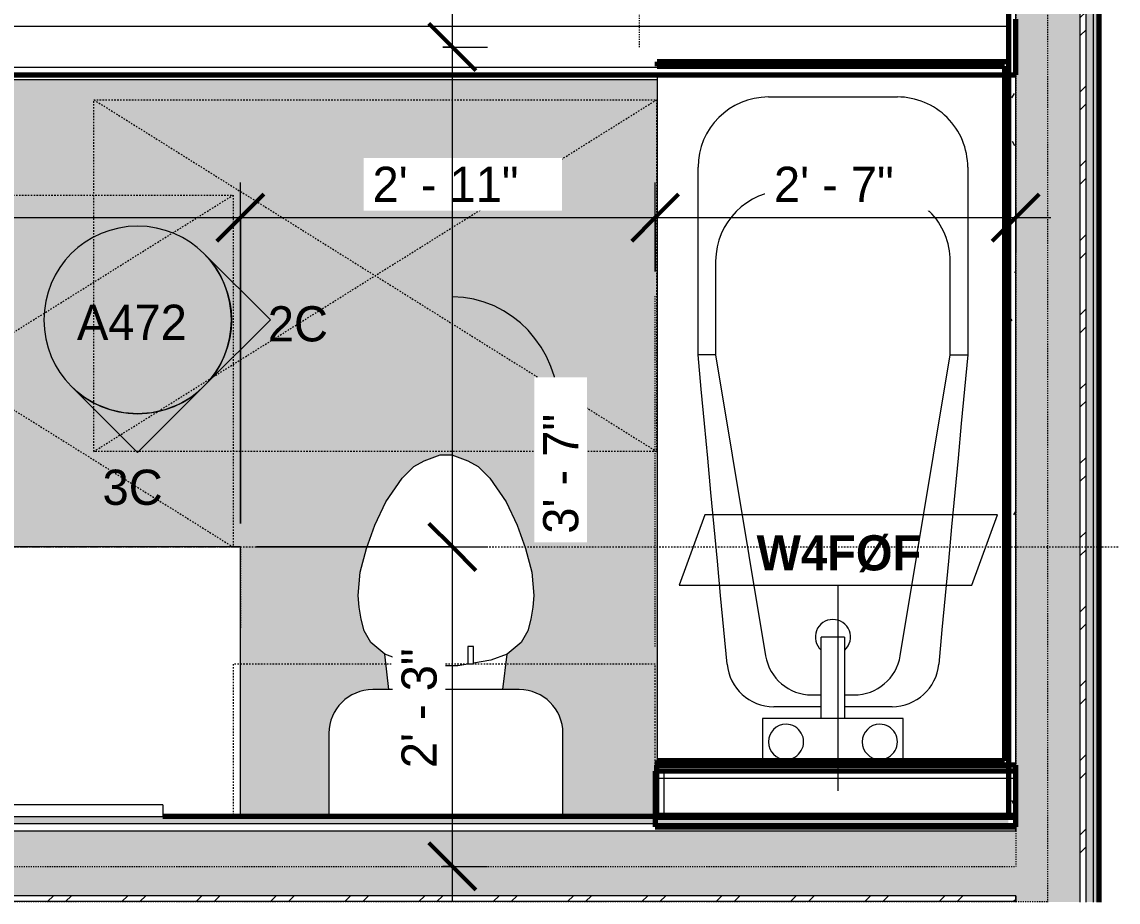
# Model space of a CAD drawing. Header units: inches. Extents: x -3927 to -2736, y 120 to 11438.
# Drawn here: x -3571.4 to -3477.9, y 11123.1 to 11198.2 of the extents above; entities that cross this region are included whole.
import ezdxf

# ---------------------------------------------------------------- set-up
doc = ezdxf.new("R2010")
doc.units = ezdxf.units.IN
doc.header["$MEASUREMENT"] = 0
for name, pattern in [('Aligning Line 1_8_', [0.25, 0.125, -0.125]), ('Dash', [0.25, 0.125, -0.125]), ('Dash 3_32_', [0.1875, 0.09375, -0.09375])]:
    doc.linetypes.add(name, pattern=pattern)
for name, color, linetype, lineweight in [('0-1', 7, 'Continuous', 5), ('A-ANNO-DIMS', 211, 'Continuous', 9), ('A-ANNO-DIMS-32', 211, 'Continuous', 9), ('A-DETL-1', 90, 'Dash 3_32_', 18), ('A-GENM', 5, 'Continuous', 9), ('A-GENM-HDLN', 13, 'Dash', 9), ('A-WALL', 113, 'Continuous', 18), ('A-WALL-2', 250, 'Continuous', 18), ('A-WALL-3', 113, 'Continuous', 70), ('A-WALL-IDEN', 211, 'Continuous', 9), ('A-WALL-PATT-1', 7, 'Continuous', 9), ('A-WALL-PATT-2', 253, 'Continuous', 9), ('A-WALL-PATT-3', 8, 'Continuous', 9), ('G-ANNO-SYMB-1', 147, 'Aligning Line 1_8_', 9), ('G-ANNO-SYMB-2', 111, 'Continuous', 9), ('I-WALL-1', 10, 'Continuous', 70), ('I-WALL-2', 2, 'Continuous', 70), ('P-SANR-FIXT', 6, 'Continuous', 9), ('Q-CASE', 31, 'Continuous', 9), ('Q-CASE-1', 31, 'Dash', 9)]:
    doc.layers.add(name, color=color, linetype=linetype, lineweight=lineweight)
doc.layers.add('A-AREA-PATT-1', color=7, linetype='Continuous', lineweight=9, transparency=1)
doc.styles.add('Century Gothic', font='ufonts.com_century-gothic.ttf', dxfattribs={"height": 3})
doc.styles.add('Century Gothic_B', font='GOTHICB.TTF', dxfattribs={"height": 3})
doc.dimstyles.new('OD_1__HACK_2', dxfattribs={"dimscale": 12, "dimtxt": 3.132505, "dimasz": 0.333333, "dimexe": 0.25, "dimexo": 0.166667, "dimgap": 0.041667, "dimtad": 1, "dimdec": 0, "dimzin": 3, "dimdsep": 46, "dimlunit": 4, "dimtxsty": 'Century Gothic', "dimblk1": 'OBLIQUE', "dimblk2": 'OBLIQUE', "dimsah": 1, "dimcen": 0.09, "dimdle": 0.25, "dimazin": 0, "dimtfac": 1, "dimtdec": 4, "dimtix": 1, "dimtmove": 0, "dimatfit": 3, "dimfxl": 1, "dimtvp": 1, "dimtfill": 1, "dimfrac": 2, "dimtolj": 1, "dimtzin": 0, "dimarcsym": 2})
doc.dimstyles.new('OD_1__HACK_2_1', dxfattribs={"dimscale": 12, "dimtxt": 3.132505, "dimasz": 0.333333, "dimexe": 0.25, "dimexo": 0.166667, "dimgap": 0.041667, "dimtad": 1, "dimdec": 0, "dimzin": 3, "dimdsep": 46, "dimlunit": 4, "dimtxsty": 'Century Gothic', "dimblk1": 'OBLIQUE', "dimblk2": 'OBLIQUE', "dimsah": 1, "dimcen": 0.09, "dimdle": 0.25, "dimazin": 0, "dimtfac": 1, "dimtdec": 4, "dimtix": 1, "dimtmove": 1, "dimatfit": 3, "dimfxl": 1, "dimtvp": 1, "dimtfill": 1, "dimfrac": 2, "dimtolj": 1, "dimtzin": 0, "dimarcsym": 2})
pattern_1 = [(0, (0, 0), (10.24, 2.56), [0.422, -7.258, 0.422, -7.258, -40.96]), (0, (0, 0), (10.24, 2.56), [-15.36, 0.422, -14.938, 0.422, -7.258, -17.92]), (0, (0, 0), (10.24, 2.56), [-38.4, 0.422, -4.698, 0.422, -12.378]), (120, (3.84, 1.28), (-7.33702503, 7.58810013), [0.422, -7.258, 0.422, -7.258, -40.96]), (120, (3.84, 1.28), (-7.33702503, 7.58810013), [-15.36, 0.422, -14.938, 0.422, -7.258, -17.92]), (120, (3.84, 1.28), (-7.33702503, 7.58810013), [-38.4, 0.422, -4.698, 0.422, -12.378]), (240, (5.12, 6.4), (-2.90297497, -10.14810013), [0.422, -7.258, 0.422, -7.258, -40.96]), (240, (5.12, 6.4), (-2.90297497, -10.14810013), [-15.36, 0.422, -14.938, 0.422, -7.258, -17.92]), (240, (5.12, 6.4), (-2.90297497, -10.14810013), [-38.4, 0.422, -4.698, 0.422, -12.378])]
pattern_2 = [(161.57, (0.16, 0.16), (-1.279773737, -0.000426766), [0, -9.107, 1.011, 0]), (18.43, (-0.16, 0.16), (-1.279773737, 0.000426766), [0, -9.107, 1.011, 0]), (108.43, (0.16, 0.16), (0.639452382, -3.199964008), [3.035, -7.083]), (71.57, (-0.16, 0.16), (0.639452382, 3.199964008), [3.035, -7.083])]
pattern_3 = [(45, (0, 0), (-3.1678384, 3.1678384), []), (45, (0, 4.8), (-3.1678384, 3.1678384), [])]

# ---------------------------------------------------------------- blocks, each defined once
blk = doc.blocks.new('CTR - 1st Phase - Common Walls_rvt-1-2ND _ 3RD FLOOR - 1BD D - ADA TYPE B')
at = {"layer": 'A-WALL-PATT-1'}
h = blk.add_hatch(dxfattribs=at)
h.set_pattern_fill('FP_1', color=256, style=0, pattern_type=2)
h.set_pattern_definition(pattern_1)
h.paths.add_polyline_path([(-3479.685, 11123.148), (-3479.549, 11123.148), (-3479.549, 11369.864), (-3480.049, 11369.864), (-3480.049, 11123.148)], flags=0)
h = blk.add_hatch(dxfattribs=at)
h.set_pattern_fill('FP_1', color=256, style=0, pattern_type=2)
h.set_pattern_definition(pattern_1)
h.paths.add_polyline_path([(-3480.219, 11123.148), (-3480.049, 11123.148), (-3480.049, 11369.239), (-3480.674, 11369.239), (-3480.674, 11123.148)], flags=0)
h = blk.add_hatch(dxfattribs=at)
h.set_pattern_fill('FP_1', color=256, style=0, pattern_type=2)
h.set_pattern_definition(pattern_1)
h.paths.add_polyline_path([(-3486.674, 11129.814), (-3486.674, 11362.614), (-3487.299, 11362.614), (-3487.299, 11130.439), (-3486.712, 11129.853)], flags=0)
h = blk.add_hatch(dxfattribs=at)
h.set_pattern_fill('FP_1', color=256, style=0, pattern_type=2)
h.set_pattern_definition(pattern_1)
h.paths.add_polyline_path([(-3644.188, 11129.814), (-3487.299, 11129.814), (-3487.299, 11130.439), (-3852.474, 11130.439), (-3852.474, 11129.814), (-3646.267, 11129.814)], flags=0)
h = blk.add_hatch(dxfattribs=at)
h.set_pattern_fill('FP_1', color=256, style=0, pattern_type=2)
h.set_pattern_definition(pattern_1)
h.paths.add_polyline_path([(-3634.745, 11123.148), (-3486.674, 11123.148), (-3486.674, 11123.189), (-3745.412, 11123.189), (-3745.412, 11123.148), (-3646.267, 11123.148)], flags=0)
h.paths.add_polyline_path([(-3814.589, 11123.148), (-3783.412, 11123.148), (-3783.412, 11123.189), (-3852.474, 11123.189), (-3852.474, 11123.148)], flags=0)
at = {"layer": 'A-WALL-PATT-2'}
h = blk.add_hatch(dxfattribs=at)
h.set_pattern_fill('FP_2', color=256, style=0, pattern_type=2)
h.set_pattern_definition(pattern_2)
h.paths.add_polyline_path([(-3486.674, 11123.148), (-3481.174, 11123.148), (-3481.174, 11363.239), (-3486.674, 11363.239), (-3486.674, 11123.189)], flags=0)
h = blk.add_hatch(dxfattribs=at)
h.set_pattern_fill('FP_2', color=256, style=0, pattern_type=2)
h.set_pattern_definition(pattern_2)
h.paths.add_polyline_path([(-3852.474, 11123.689), (-3486.674, 11123.689), (-3486.674, 11129.189), (-3852.474, 11129.189)], flags=0)
at = {"layer": 'A-WALL-PATT-3'}
h = blk.add_hatch(dxfattribs=at)
h.set_pattern_fill('FP_3', color=256, style=0, pattern_type=2)
h.set_pattern_definition(pattern_3)
h.paths.add_polyline_path([(-3481.174, 11123.148), (-3480.674, 11123.148), (-3480.674, 11368.739), (-3481.174, 11368.739), (-3481.174, 11123.189)], flags=0)
h = blk.add_hatch(dxfattribs=at)
h.set_pattern_fill('FP_3', color=256, style=0, pattern_type=2)
h.set_pattern_definition(pattern_3)
h.paths.add_polyline_path([(-3520.026, 11123.189), (-3486.674, 11123.19), (-3486.674, 11123.689), (-3852.474, 11123.689), (-3852.474, 11123.189), (-3534.052, 11123.189)], flags=0)
at = {"layer": 'A-WALL-2'}
for p, q in [((-3486.674, 11129.814), (-3486.674, 11362.614)), ((-3481.174, 11123.148), (-3481.174, 11362.614)), ((-3480.674, 11123.148), (-3480.674, 11362.614)), ((-3480.049, 11123.148), (-3480.049, 11362.614)), ((-3487.299, 11129.814), (-3852.474, 11129.814)), ((-3487.299, 11129.189), (-3852.474, 11129.189)), ((-3486.674, 11129.814), (-3487.299, 11129.814)), ((-3486.674, 11129.189), (-3487.299, 11129.189)), ((-3486.674, 11129.814), (-3486.674, 11129.189)), ((-3486.674, 11129.189), (-3486.674, 11129.814)), ((-3487.299, 11123.689), (-3852.474, 11123.689)), ((-3486.674, 11123.689), (-3487.299, 11123.689)), ((-3486.674, 11123.689), (-3486.674, 11123.189)), ((-3486.674, 11123.189), (-3486.674, 11123.689)), ((-3487.299, 11123.189), (-3745.412, 11123.189)), ((-3486.674, 11123.189), (-3487.299, 11123.189)), ((-3486.674, 11123.189), (-3486.674, 11123.148)), ((-3486.674, 11123.148), (-3486.674, 11123.189))]:
    blk.add_line(p, q, dxfattribs=at)
at = {"layer": 'G-ANNO-SYMB-1'}
blk.add_line((-3477.945, 11153.426), (-3926.804, 11153.426), dxfattribs=at)
at = {"layer": 'I-WALL-1'}
for p, q in [((-3487.299, 11362.614), (-3487.299, 11130.439)), ((-3479.549, 11123.148), (-3479.549, 11362.614)), ((-3487.299, 11130.439), (-3559.424, 11130.439))]:
    blk.add_line(p, q, dxfattribs=at)
blk = doc.blocks.new('Basic Wall _ INT - W4BØF - _5_8 GYP - 2X4 WOOD_BATT_ - 5_8 GYP_ - ___-2685894-2ND _ 3RD FLOOR - 1BD D - ADA TYPE B')
at = {"layer": 'A-WALL'}
for p, q in [((-3607.724, 11193.575), (-3517.264, 11193.575)), ((-3517.264, 11193.287), (-3607.724, 11193.287))]:
    blk.add_line(p, q, dxfattribs=at)
blk = doc.blocks.new('Toilet-Domestic-3D - Toilet-Domestic-3D-3234795-2ND _ 3RD FLOOR - 1BD D - ADA TYPE B')
at = {"layer": 'P-SANR-FIXT'}
for p, q in [((-2.74, 11), (-1.874, 11.5)), ((-1.874, 11.5), (-0.5, 12)), ((-0.5, 12), (0.5, 12)), ((0.5, 12), (1.874, 11.5)), ((1.874, 11.5), (2.74, 11)), ((-3.74, 10), (-2.74, 11)), ((2.74, 11), (3.74, 10)), ((-5.127, 8), (-3.74, 10)), ((3.74, 10), (5.127, 8)), ((-6.06, 6), (-5.127, 8)), ((5.127, 8), (6.06, 6)), ((-6.788, 4), (-6.06, 6)), ((6.06, 6), (6.788, 4)), ((-7.326, 1.992), (-6.788, 4)), ((6.788, 4), (7.326, 1.992)), ((-7.5, 0), (-7.326, 1.992)), ((7.326, 1.992), (7.5, 0)), ((-7.413, -0.996), (-7.5, 0)), ((7.5, 0), (7.413, -0.996)), ((-7.236, -2), (-7.413, -0.996)), ((7.413, -0.996), (7.236, -2)), ((-6.968, -3), (-7.236, -2)), ((7.236, -2), (6.968, -3)), ((-6.401, -4), (-6.968, -3)), ((6.968, -3), (6.401, -4)), ((-5.209, -5), (-6.401, -4)), ((6.401, -4), (5.209, -5)), ((-3.836, -5.5), (-5.209, -5)), ((-4.862, -8.024), (-5.209, -5)), ((-2.648, -5.709), (-3.836, -5.5)), ((3.836, -5.5), (2.341, -5.764)), ((5.209, -5), (3.836, -5.5)), ((4.862, -8.024), (5.209, -5)), ((-1, -6), (-2.159, -5.796)), ((1, -6), (-1, -6)), ((1.852, -5.85), (1, -6)), ((6.25, -8.024), (-6.25, -8.024)), ((-9.976, -11.75), (-9.976, -18.851)), ((9.976, -18.851), (9.976, -11.75))]:
    blk.add_line(p, q, dxfattribs=at)
for centre, start, end in [((-6.25, -11.75), 90, 180), ((6.25, -11.75), 0, 90)]:
    blk.add_arc(centre, 3.726, start, end, dxfattribs=at)
blk = doc.blocks.new('Bath Vanity - Bath Vanity 60_-2708009-2ND _ 3RD FLOOR - 1BD D - ADA TYPE B')
at = {"layer": 'Q-CASE'}
for p, q in [((-29.262, -1), (-29.262, -24)), ((30.738, -24), (30.738, -1)), ((-29.262, -24), (30.738, -24))]:
    blk.add_line(p, q, dxfattribs=at)
blk = doc.blocks.new('Bath Tub - Maestro - 60_x30_-1372872-2ND _ 3RD FLOOR - 1BD D - ADA TYPE B')
at = {"layer": 'P-SANR-FIXT'}
for p, q in [((58.886, 0), (0.375, 0)), ((35, -3.5), (51, -3.5)), ((35, -5), (35, -3.5)), ((35, -5), (9.345, -9.257)), ((43, -5), (35, -5)), ((4, -9), (0.375, -9)), ((4, -14), (4, -9)), ((5, -14), (5, -9.955)), ((57, -9.5), (57, -20.5)), ((49, -19), (49, -11)), ((4, -16), (4, -14)), ((4, -14), (10.938, -14)), ((6, -13.203), (6, -14)), ((10.938, -16), (10.938, -14)), ((4, -21), (4, -16)), ((10.938, -16), (4, -16)), ((5, -20.045), (5, -16)), ((6, -16), (6, -16.797)), ((0.375, -21), (4, -21)), ((9.345, -20.743), (35, -25)), ((35, -25), (35, -26.5)), ((35, -25), (43, -25)), ((51, -26.5), (35, -26.5))]:
    blk.add_line(p, q, dxfattribs=at)
at = {"layer": 'P-SANR-FIXT', "flags": 128}
for points in [[(8.627, -5.973), (11.557, -5.698), (14.487, -5.423), (17.418, -5.148), (20.348, -4.874), (23.279, -4.599), (26.209, -4.324), (29.139, -4.049), (32.07, -3.775), (35, -3.5)], [(35, -26.5), (32.07, -26.225), (29.139, -25.951), (26.209, -25.676), (23.279, -25.401), (20.348, -25.126), (17.418, -24.852), (14.487, -24.577), (11.557, -24.302), (8.627, -24.027)]]:
    blk.add_lwpolyline(points, dxfattribs=at)
at = {"layer": 'P-SANR-FIXT'}
for centre, radius, start, end in [((51, -9.5), 6, 0, 90), ((43, -11), 6, 360, 90), ((9, -9.955), 4, 95.35583, 180), ((10, -13.203), 4, 99.42227, 180), ((2, -11), 1.5, 0, 180), ((2, -11), 1.5, 180, 360), ((10.938, -15), 1.5, 0, 137.92893), ((10.938, -15), 1.5, 222.07107, 360), ((10, -16.797), 4, 180, 260.57773), ((2, -19), 1.5, 0, 180), ((2, -19), 1.5, 180, 360), ((43, -19), 6, 270, 0), ((9, -20.045), 4, 180, 264.64417), ((51, -20.5), 6, 270, 0)]:
    blk.add_arc(centre, radius, start, end, dxfattribs=at)
blk = doc.blocks.new('ADA Clearances - 30_x48_-1721104-2ND _ 3RD FLOOR - 1BD D - ADA TYPE B')
at = {"layer": 'A-GENM-HDLN'}
for p, q in [((15, 24), (-15, -24)), ((-15, 24), (15, -24)), ((-15, -24), (-15, 24)), ((-15, 24), (15, 24)), ((15, 24), (15, -24)), ((15, -24), (-15, -24))]:
    blk.add_line(p, q, dxfattribs=at)
blk = doc.blocks.new('ADA Clearances - 30_x48_-V1-2ND _ 3RD FLOOR - 1BD D - ADA TYPE B')
at = {"layer": 'A-GENM-HDLN'}
for p, q in [((15, 24), (-15, -24)), ((-15, 24), (15, -24)), ((-15, 24), (15, 24)), ((15, 24), (15, -24)), ((15, -24), (-15, -24))]:
    blk.add_line(p, q, dxfattribs=at)
blk = doc.blocks.new('BATHROOM MIRROR - BATHROOM MIRROR 48_-3124766-2ND _ 3RD FLOOR - 1BD D - ADA TYPE B')
at = {"layer": 'Q-CASE'}
for p, q in [((24.738, 24), (-23.262, 24)), ((-23.262, 23), (-23.262, 24)), ((24.738, 24), (24.738, 23)), ((-23.262, 23), (24.738, 23))]:
    blk.add_line(p, q, dxfattribs=at)
blk = doc.blocks.new('300 Series Wall Hung Cabinet_326 - 36_-2909952-2ND _ 3RD FLOOR - 1BD D - ADA TYPE B')
at = {"layer": 'Q-CASE'}
for p, q in [((-2.5, -13.188), (-2.012, -13.188)), ((-2.5, -13.188), (-2.5, -14.687)), ((-2.012, -14.687), (-2.012, -13.188)), ((2, -13.188), (2.488, -13.188)), ((2, -13.188), (2, -14.687)), ((2.488, -14.687), (2.488, -13.188)), ((-2.5, -14.687), (-2.012, -14.687)), ((2, -14.687), (2.488, -14.687))]:
    blk.add_line(p, q, dxfattribs=at)
at = {"layer": 'Q-CASE-1'}
for p, q in [((18, -0.188), (-18, -0.188)), ((-18, -0.188), (-18, -13.188)), ((18, -13.188), (18, -0.188)), ((-18, -13.188), (18, -13.188))]:
    blk.add_line(p, q, dxfattribs=at)
blk = doc.blocks.new('Basic Wall _ INT - W4FØF - INT - _5_8 GYP - 2X4 WOOD_BATT__ - ___-3084560-2ND _ 3RD FLOOR - 1BD D - ADA TYPE B')
at = {"layer": 'A-WALL'}
for p, q in [((-3517.299, 11134.939), (-3517.299, 11135.228)), ((-3517.264, 11135.228), (-3517.299, 11135.228)), ((-3517.264, 11134.939), (-3517.299, 11134.939)), ((-3517.299, 11134.857), (-3517.299, 11134.939)), ((-3517.299, 11134.814), (-3517.299, 11134.857))]:
    blk.add_line(p, q, dxfattribs=at)
blk = doc.blocks.new('Elevation - Filled Arrow-152140-2ND _ 3RD FLOOR - 1BD D - ADA TYPE B')
at = {"layer": 'G-ANNO-SYMB-2'}
for start, end in [(360, 180), (180, 360)]:
    blk.add_arc((0, 0), 0.25, start, end, dxfattribs=at)
blk = doc.blocks.new('Elevation - Filled Arrow-151867-2ND _ 3RD FLOOR - 1BD D - ADA TYPE B')
at = {"layer": 'G-ANNO-SYMB-2'}
for p, q in [((0, 0.3536), (-0.1768, 0.1768)), ((0.1768, 0.1768), (0, 0.3536))]:
    blk.add_line(p, q, dxfattribs=at)
blk.add_arc((0, 0), 0.25, 45, 135, dxfattribs=at)
blk = doc.blocks.new('DIMBLOCK16-2ND _ 3RD FLOOR - 1BD D - ADA TYPE B')
at = {"layer": 'A-ANNO-DIMS-32'}
for p, q in [((-3612.799, 11155.439), (-3612.799, 11184.522)), ((-3552.799, 11155.439), (-3552.799, 11184.522)), ((-3612.799, 11181.522), (-3552.799, 11181.522)), ((-3612.799, 11181.522), (-3612.799, 11155.439)), ((-3552.799, 11181.522), (-3552.799, 11155.439))]:
    blk.add_line(p, q, dxfattribs=at)
at = {"layer": 'A-ANNO-DIMS-32', "lineweight": 50}
for p, q in [((-3612.799, 11181.522), (-3610.799, 11183.522)), ((-3552.799, 11181.522), (-3550.799, 11183.522)), ((-3612.799, 11181.522), (-3614.799, 11179.522)), ((-3552.799, 11181.522), (-3554.799, 11179.522))]:
    blk.add_line(p, q, dxfattribs=at)
at = {"layer": 'A-ANNO-DIMS-32', "color": 0, "insert": (-3588.044, 11185.867), "char_height": 3, "width": 12.58969, "attachment_point": 1, "line_spacing_factor": 0.984502, "style": 'Century Gothic', "bg_fill": 3, "box_fill_scale": 1.25, "bg_fill_color": 256, "bg_fill_true_color": 13158600, "bg_fill_transparency": 0}
blk.add_mtext('5\' - 0"', dxfattribs=at)
blk = doc.blocks.new('_Oblique')
at = {"color": 0, "linetype": 'ByBlock', "lineweight": -2}
blk.add_line((-0.5, -0.5), (0.5, 0.5), dxfattribs=at)
blk = doc.blocks.new('DIMBLOCK17-2ND _ 3RD FLOOR - 1BD D - ADA TYPE B')
at = {"layer": 'A-ANNO-DIMS-32'}
for p, q in [((-3552.799, 11155.439), (-3552.799, 11184.522)), ((-3517.424, 11176.939), (-3517.424, 11184.522)), ((-3552.799, 11181.522), (-3517.424, 11181.522)), ((-3552.799, 11181.522), (-3552.799, 11155.439)), ((-3517.424, 11181.522), (-3517.424, 11176.939))]:
    blk.add_line(p, q, dxfattribs=at)
at = {"layer": 'A-ANNO-DIMS-32', "lineweight": 50}
for p, q in [((-3552.799, 11181.522), (-3550.799, 11183.522)), ((-3517.424, 11181.522), (-3515.424, 11183.522)), ((-3552.799, 11181.522), (-3554.799, 11179.522)), ((-3517.424, 11181.522), (-3519.424, 11179.522))]:
    blk.add_line(p, q, dxfattribs=at)
at = {"layer": 'A-ANNO-DIMS-32', "color": 0, "insert": (-3541.525, 11185.867), "char_height": 3, "width": 15.39402, "attachment_point": 1, "line_spacing_factor": 0.984502, "style": 'Century Gothic', "bg_fill": 3, "box_fill_scale": 1.25, "bg_fill_color": 256, "bg_fill_true_color": 13158600, "bg_fill_transparency": 0}
blk.add_mtext('2\' - 11"', dxfattribs=at)
blk = doc.blocks.new('DIMBLOCK18-2ND _ 3RD FLOOR - 1BD D - ADA TYPE B')
at = {"layer": 'A-ANNO-DIMS-32'}
for p, q in [((-3517.424, 11176.939), (-3517.424, 11184.522)), ((-3517.424, 11181.522), (-3483.674, 11181.522)), ((-3517.424, 11181.522), (-3517.424, 11176.939)), ((-3486.674, 11182.35), (-3486.674, 11178.522)), ((-3486.674, 11181.522), (-3486.674, 11182.35))]:
    blk.add_line(p, q, dxfattribs=at)
at = {"layer": 'A-ANNO-DIMS-32', "lineweight": 50}
for p, q in [((-3517.424, 11181.522), (-3515.424, 11183.522)), ((-3486.674, 11181.522), (-3484.674, 11183.522)), ((-3517.424, 11181.522), (-3519.424, 11179.522)), ((-3486.674, 11181.522), (-3488.674, 11179.522))]:
    blk.add_line(p, q, dxfattribs=at)
at = {"layer": 'A-ANNO-DIMS-32', "color": 0, "insert": (-3507.294, 11185.867), "char_height": 3, "width": 12.58969, "attachment_point": 1, "line_spacing_factor": 0.984502, "style": 'Century Gothic', "bg_fill": 3, "box_fill_scale": 1.25, "bg_fill_color": 256, "bg_fill_true_color": 13158600, "bg_fill_transparency": 0}
blk.add_mtext('2\' - 7"', dxfattribs=at)
blk = doc.blocks.new('DIMBLOCK19-2ND _ 3RD FLOOR - 1BD D - ADA TYPE B')
at = {"layer": 'A-ANNO-DIMS-32', "lineweight": 50}
for p, q in [((-3534.714, 11153.439), (-3536.714, 11155.439)), ((-3534.714, 11153.439), (-3532.714, 11151.439)), ((-3534.714, 11126.189), (-3536.714, 11128.189)), ((-3534.714, 11126.189), (-3532.714, 11124.189))]:
    blk.add_line(p, q, dxfattribs=at)
at = {"layer": 'A-ANNO-DIMS-32'}
for p, q in [((-3551.424, 11153.439), (-3531.714, 11153.439)), ((-3534.714, 11153.439), (-3551.424, 11153.439)), ((-3534.714, 11123.189), (-3534.714, 11153.439)), ((-3535.542, 11126.189), (-3531.714, 11126.189)), ((-3534.714, 11126.189), (-3535.542, 11126.189))]:
    blk.add_line(p, q, dxfattribs=at)
at = {"layer": 'A-ANNO-DIMS-32', "color": 0, "insert": (-3539.059, 11134.569), "char_height": 3, "width": 12.58969, "attachment_point": 1, "rotation": 90, "line_spacing_factor": 0.984502, "style": 'Century Gothic', "bg_fill": 3, "box_fill_scale": 1.25, "bg_fill_color": 256, "bg_fill_true_color": 13158600, "bg_fill_transparency": 0}
blk.add_mtext('2\' - 3"', dxfattribs=at)
blk = doc.blocks.new('DIMBLOCK20-2ND _ 3RD FLOOR - 1BD D - ADA TYPE B')
at = {"layer": 'A-ANNO-DIMS-32', "lineweight": 50}
for p, q in [((-3534.714, 11196.075), (-3536.714, 11198.075)), ((-3534.714, 11196.075), (-3532.714, 11194.075)), ((-3534.714, 11153.439), (-3536.714, 11155.439)), ((-3534.714, 11153.439), (-3532.714, 11151.439))]:
    blk.add_line(p, q, dxfattribs=at)
at = {"layer": 'A-ANNO-DIMS-32'}
for p, q in [((-3535.542, 11196.075), (-3531.714, 11196.075)), ((-3534.714, 11196.075), (-3535.542, 11196.075)), ((-3534.714, 11153.439), (-3534.714, 11196.075)), ((-3551.424, 11153.439), (-3531.714, 11153.439)), ((-3534.714, 11153.439), (-3551.424, 11153.439))]:
    blk.add_line(p, q, dxfattribs=at)
blk.add_ellipse((-3534.714, 11165.059), major_axis=(0, 9.698), ratio=0.940026, start_param=4.712389, end_param=6.283185, dxfattribs=at)
at = {"layer": 'A-ANNO-DIMS-32', "color": 0, "insert": (-3526.981, 11154.568), "char_height": 3, "width": 12.58969, "attachment_point": 1, "rotation": 90, "line_spacing_factor": 0.984502, "style": 'Century Gothic', "bg_fill": 3, "box_fill_scale": 1.25, "bg_fill_color": 256, "bg_fill_true_color": 13158600, "bg_fill_transparency": 0}
blk.add_mtext('3\' - 7"', dxfattribs=at)
blk = doc.blocks.new('DIMBLOCK21-2ND _ 3RD FLOOR - 1BD D - ADA TYPE B')
at = {"layer": 'A-ANNO-DIMS-32', "lineweight": 50}
for p, q in [((-3534.714, 11231.982), (-3536.714, 11233.982)), ((-3534.714, 11231.982), (-3532.714, 11229.982)), ((-3534.714, 11196.075), (-3536.714, 11198.075)), ((-3534.714, 11196.075), (-3532.714, 11194.075))]:
    blk.add_line(p, q, dxfattribs=at)
at = {"layer": 'A-ANNO-DIMS-32'}
for p, q in [((-3520.749, 11231.982), (-3537.714, 11231.982)), ((-3534.714, 11196.075), (-3534.714, 11231.982)), ((-3534.714, 11231.982), (-3520.749, 11231.982)), ((-3535.542, 11196.075), (-3531.714, 11196.075)), ((-3534.714, 11196.075), (-3535.542, 11196.075))]:
    blk.add_line(p, q, dxfattribs=at)
at = {"layer": 'A-ANNO-DIMS-32', "color": 0, "insert": (-3539.059, 11208.783), "char_height": 3, "width": 12.58969, "attachment_point": 1, "rotation": 90, "line_spacing_factor": 0.984502, "style": 'Century Gothic', "bg_fill": 3, "box_fill_scale": 1.25, "bg_fill_color": 256, "bg_fill_true_color": 13158600, "bg_fill_transparency": 0}
blk.add_mtext('3\' - 0"', dxfattribs=at)
blk = doc.blocks.new('Wall Tag - ONE-2663183-2ND _ 3RD FLOOR - 1BD D - ADA TYPE B')
at = {"layer": 'A-WALL-IDEN'}
for p, q in [((-0.3561, 0.0937), (-0.4244, -0.0937)), ((0.4244, 0.0937), (-0.3561, 0.0937)), ((0.3561, -0.0937), (0.4244, 0.0937)), ((-0.4244, -0.0937), (0.3561, -0.0937))]:
    blk.add_line(p, q, dxfattribs=at)

msp = doc.modelspace()

# ---------------------------------------------------------------- hatches: boundary and pattern name
at = {"layer": 'A-AREA-PATT-1'}
msp.add_hatch(color=256, dxfattribs=at).paths.add_polyline_path([(-3546.176, 11130.439), (-3545.241, 11130.439), (-3545.241, 11137.541), (-3545.114, 11138.505), (-3544.741, 11139.404), (-3544.149, 11140.175), (-3543.378, 11140.768), (-3542.479, 11141.14), (-3541.514, 11141.267), (-3540.126, 11141.267), (-3540.474, 11144.291), (-3541.666, 11145.291), (-3542.232, 11146.291), (-3542.5, 11147.291), (-3542.677, 11148.294), (-3542.764, 11149.291), (-3542.59, 11151.283), (-3542.052, 11153.291), (-3541.324, 11155.291), (-3540.392, 11157.291), (-3539.004, 11159.291), (-3538.004, 11160.291), (-3537.138, 11160.791), (-3535.764, 11161.291), (-3534.764, 11161.291), (-3533.391, 11160.791), (-3532.525, 11160.291), (-3531.525, 11159.291), (-3530.137, 11157.291), (-3529.205, 11155.291), (-3528.477, 11153.291), (-3527.939, 11151.283), (-3527.764, 11149.291), (-3527.852, 11148.294), (-3528.029, 11147.291), (-3528.297, 11146.291), (-3528.863, 11145.291), (-3530.055, 11144.291), (-3530.403, 11141.267), (-3529.014, 11141.267), (-3528.05, 11141.14), (-3527.151, 11140.768), (-3526.38, 11140.175), (-3525.787, 11139.404), (-3525.415, 11138.505), (-3525.288, 11137.541), (-3525.288, 11130.439), (-3517.424, 11130.439), (-3517.424, 11134.325), (-3517.299, 11134.325), (-3517.299, 11135.228), (-3517.264, 11135.228), (-3517.264, 11193.287), (-3607.724, 11193.287), (-3607.724, 11192.7), (-3610.724, 11192.7), (-3610.724, 11196.075), (-3644.724, 11196.075), (-3644.724, 11192.7), (-3647.724, 11192.7), (-3647.724, 11193.287), (-3648.051, 11193.287), (-3648.051, 11164.939), (-3649.34, 11164.939), (-3649.34, 11196.075), (-3650.84, 11196.075), (-3650.84, 11130.939), (-3648.051, 11130.939), (-3648.051, 11130.439), (-3612.799, 11130.439), (-3612.799, 11153.439), (-3552.799, 11153.439), (-3552.799, 11130.439), (-3546.928, 11130.439)], flags=0)

# ---------------------------------------------------------------- linework, layer by layer
at = {"layer": 'A-DETL-1'}
for p, q in [((-3486.674, 11363.239), (-3486.674, 11126.189)), ((-3483.974, 11363.189), (-3483.974, 11123.148)), ((-3518.749, 11196.075), (-3518.749, 11231.982)), ((-3517.424, 11144.939), (-3517.424, 11174.939)), ((-3612.799, 11153.439), (-3552.799, 11153.439)), ((-3552.799, 11153.439), (-3552.799, 11146.439)), ((-3852.474, 11126.189), (-3486.674, 11126.189)), ((-3852.474, 11123.189), (-3483.974, 11123.189))]:
    msp.add_line(p, q, dxfattribs=at)
at = {"layer": 'A-WALL'}
for p, q in [((-3487.299, 11197.825), (-3610.724, 11197.825)), ((-3487.299, 11197.825), (-3487.299, 11194.325)), ((-3487.299, 11194.325), (-3610.724, 11194.325)), ((-3516.674, 11134.189), (-3516.674, 11130.689)), ((-3487.299, 11134.189), (-3516.674, 11134.189)), ((-3487.299, 11130.689), (-3487.299, 11134.189)), ((-3486.674, 11133.7), (-3517.424, 11133.7)), ((-3486.674, 11130.2), (-3517.424, 11130.2)), ((-3487.299, 11130.689), (-3517.299, 11130.689)), ((-3486.674, 11130.689), (-3487.299, 11130.689))]:
    msp.add_line(p, q, dxfattribs=at)
at = {"layer": 'A-WALL-3'}
for p, q in [((-3486.674, 11193.7), (-3486.674, 11198.45)), ((-3487.264, 11194.814), (-3517.264, 11194.814)), ((-3517.264, 11194.814), (-3517.264, 11194.439)), ((-3487.264, 11134.814), (-3487.264, 11194.814)), ((-3610.724, 11193.7), (-3486.674, 11193.7)), ((-3517.264, 11194.439), (-3487.639, 11194.439)), ((-3487.639, 11194.439), (-3487.639, 11135.189)), ((-3486.674, 11134.814), (-3517.299, 11134.814)), ((-3517.299, 11134.814), (-3517.299, 11130.439)), ((-3487.639, 11135.189), (-3517.264, 11135.189)), ((-3517.264, 11135.189), (-3517.264, 11134.814)), ((-3517.264, 11134.814), (-3487.264, 11134.814)), ((-3486.674, 11130.439), (-3486.674, 11134.814)), ((-3517.299, 11130.439), (-3486.674, 11130.439))]:
    msp.add_line(p, q, dxfattribs=at)
at = {"layer": 'A-WALL-IDEN'}
msp.add_line((-3501.804, 11132.627), (-3501.804, 11150.186), dxfattribs=at)
at = {"layer": 'I-WALL-2'}
for p, q in [((-3486.674, 11134.325), (-3517.424, 11134.325)), ((-3517.424, 11134.325), (-3517.424, 11129.575)), ((-3486.674, 11129.575), (-3486.674, 11134.325)), ((-3517.424, 11129.575), (-3486.674, 11129.575))]:
    msp.add_line(p, q, dxfattribs=at)

# ---------------------------------------------------------------- block references
at = {"layer": '0-1'}
msp.add_blockref('CTR - 1st Phase - Common Walls_rvt-1-2ND _ 3RD FLOOR - 1BD D - ADA TYPE B', (0, 0), dxfattribs=at)
at = {"layer": 'A-GENM'}
for name, p, rotation in [('ADA Clearances - 30_x48_-1721104-2ND _ 3RD FLOOR - 1BD D - ADA TYPE B', (-3541.299, 11176.575), 89.99999999999805), ('ADA Clearances - 30_x48_-V1-2ND _ 3RD FLOOR - 1BD D - ADA TYPE B', (-3577.424, 11168.439), 89.99999999995721)]:
    msp.add_blockref(name, p, dxfattribs=dict(at, rotation=rotation))
at = {"layer": 'A-WALL'}
for name in ['Basic Wall _ INT - W4BØF - _5_8 GYP - 2X4 WOOD_BATT_ - 5_8 GYP_ - ___-2685894-2ND _ 3RD FLOOR - 1BD D - ADA TYPE B', 'Basic Wall _ INT - W4FØF - INT - _5_8 GYP - 2X4 WOOD_BATT__ - ___-3084560-2ND _ 3RD FLOOR - 1BD D - ADA TYPE B']:
    msp.add_blockref(name, (0, 0), dxfattribs=at)
at = {"layer": 'G-ANNO-SYMB-2', "xscale": 31.99999999999999, "yscale": 31.99999999999999, "zscale": 31.99999999999999}
msp.add_blockref('Elevation - Filled Arrow-152140-2ND _ 3RD FLOOR - 1BD D - ADA TYPE B', (-3561.558, 11172.795), dxfattribs=at)
at = {"layer": 'G-ANNO-SYMB-2', "extrusion": (0, 0, -1), "xscale": 31.99999999999999, "yscale": 31.99999999999999, "zscale": 31.99999999999999}
for rotation in [90.00000000000425, 180]:
    msp.add_blockref('Elevation - Filled Arrow-151867-2ND _ 3RD FLOOR - 1BD D - ADA TYPE B', (3561.558, 11172.795), dxfattribs=dict(at, rotation=rotation))
at = {"layer": 'P-SANR-FIXT', "rotation": 89.9999999999273}
msp.add_blockref('Bath Tub - Maestro - 60_x30_-1372872-2ND _ 3RD FLOOR - 1BD D - ADA TYPE B', (-3517.264, 11134.814), dxfattribs=at)
at = {"layer": 'P-SANR-FIXT'}
msp.add_blockref('Toilet-Domestic-3D - Toilet-Domestic-3D-3234795-2ND _ 3RD FLOOR - 1BD D - ADA TYPE B', (-3535.264, 11149.291), dxfattribs=at)
at = {"layer": 'Q-CASE', "rotation": 180}
for name, p in [('Bath Vanity - Bath Vanity 60_-2708009-2ND _ 3RD FLOOR - 1BD D - ADA TYPE B', (-3582.061, 11129.439)), ('300 Series Wall Hung Cabinet_326 - 36_-2909952-2ND _ 3RD FLOOR - 1BD D - ADA TYPE B', (-3535.424, 11130.252)), ('BATHROOM MIRROR - BATHROOM MIRROR 48_-3124766-2ND _ 3RD FLOOR - 1BD D - ADA TYPE B', (-3582.686, 11154.439))]:
    msp.add_blockref(name, p, dxfattribs=at)

# ---------------------------------------------------------------- texts
at = {"layer": 'A-WALL-IDEN', "insert": (-3508.774, 11154.434), "char_height": 3, "width": 16.766, "attachment_point": 1, "style": 'Century Gothic_B'}
msp.add_mtext('W4FØF', dxfattribs=at)
at = {"layer": 'G-ANNO-SYMB-2', "char_height": 3, "attachment_point": 1, "style": 'Century Gothic'}
for s, insert, width in [('A472', (-3566.734, 11174.101), 12.221), ('2C', (-3550.459, 11173.967), 6.969), ('3C', (-3564.552, 11160.028), 6.969)]:
    msp.add_mtext(s, dxfattribs=dict(at, insert=insert, width=width))

# ---------------------------------------------------------------- next in the draw order: dimensions: what is measured, and where the dimension line sits
at = {"layer": 'A-ANNO-DIMS'}
dim = msp.add_linear_dim(base=(-3552.799, 11181.522), p1=(-3612.799, 11153.439), p2=(-3552.799, 11153.439), dimstyle='OD_1__HACK_2', override={"dimpost": '<>', "dimfxl": 60}, dxfattribs=at)
dim.commit()
dim.dimension.update_dxf_attribs({"geometry": 'DIMBLOCK16-2ND _ 3RD FLOOR - 1BD D - ADA TYPE B', "text_midpoint": (-3582.799, 11183.597)})

# ---------------------------------------------------------------- next in the draw order: dimensions: what is measured, and where the dimension line sits
dim = msp.add_linear_dim(base=(-3517.424, 11181.522), p1=(-3552.799, 11153.439), p2=(-3517.424, 11174.939), dimstyle='OD_1__HACK_2', override={"dimpost": '<>', "dimfxl": 41.395756}, dxfattribs=at)
dim.commit()
dim.dimension.update_dxf_attribs({"geometry": 'DIMBLOCK17-2ND _ 3RD FLOOR - 1BD D - ADA TYPE B', "text_midpoint": (-3535.111, 11183.56)})

# ---------------------------------------------------------------- next in the draw order: block references
at = {"layer": 'A-WALL-IDEN', "xscale": 31.99999999999999, "yscale": 31.99999999999999, "zscale": 31.99999999999999}
msp.add_blockref('Wall Tag - ONE-2663183-2ND _ 3RD FLOOR - 1BD D - ADA TYPE B', (-3501.804, 11153.186), dxfattribs=at)

# ---------------------------------------------------------------- next in the draw order: dimensions: what is measured, and where the dimension line sits
at = {"layer": 'A-ANNO-DIMS'}
dim = msp.add_linear_dim(base=(-3486.674, 11181.522), p1=(-3517.424, 11174.939), p2=(-3486.674, 11184.35), dimstyle='OD_1__HACK_2', override={"dimpost": '<>', "dimfxl": 32.15806}, dxfattribs=at)
dim.commit()
dim.dimension.update_dxf_attribs({"geometry": 'DIMBLOCK18-2ND _ 3RD FLOOR - 1BD D - ADA TYPE B', "text_midpoint": (-3502.049, 11183.597)})
dim = msp.add_linear_dim(base=(-3534.714, 11153.439), p1=(-3537.542, 11126.189), p2=(-3553.424, 11153.439), angle=90, dimstyle='OD_1__HACK_2', override={"dimpost": '<>', "dimfxl": 31.540243}, dxfattribs=at)
dim.commit()
dim.dimension.update_dxf_attribs({"geometry": 'DIMBLOCK19-2ND _ 3RD FLOOR - 1BD D - ADA TYPE B', "text_midpoint": (-3536.789, 11139.814)})

# ---------------------------------------------------------------- next in the draw order: dimensions: what is measured, and where the dimension line sits
dim = msp.add_linear_dim(base=(-3534.714, 11196.075), p1=(-3553.424, 11153.439), p2=(-3537.542, 11196.075), angle=90, dimstyle='OD_1__HACK_2_1', override={"dimpost": '<>', "dimfxl": 45.497731}, dxfattribs=at)
dim.commit()
dim.dimension.update_dxf_attribs({"geometry": 'DIMBLOCK20-2ND _ 3RD FLOOR - 1BD D - ADA TYPE B', "text_midpoint": (-3524.981, 11160.863), "dimtype": 160, "text_rotation": 90})

# ---------------------------------------------------------------- next in the draw order: dimensions: what is measured, and where the dimension line sits
dim = msp.add_linear_dim(base=(-3534.714, 11231.982), p1=(-3537.542, 11196.075), p2=(-3518.749, 11231.982), angle=90, dimstyle='OD_1__HACK_2', override={"dimpost": '<>', "dimfxl": 40.527345}, dxfattribs=at)
dim.commit()
dim.dimension.update_dxf_attribs({"geometry": 'DIMBLOCK21-2ND _ 3RD FLOOR - 1BD D - ADA TYPE B', "text_midpoint": (-3536.789, 11214.029)})

doc.saveas('drawing.dxf')
